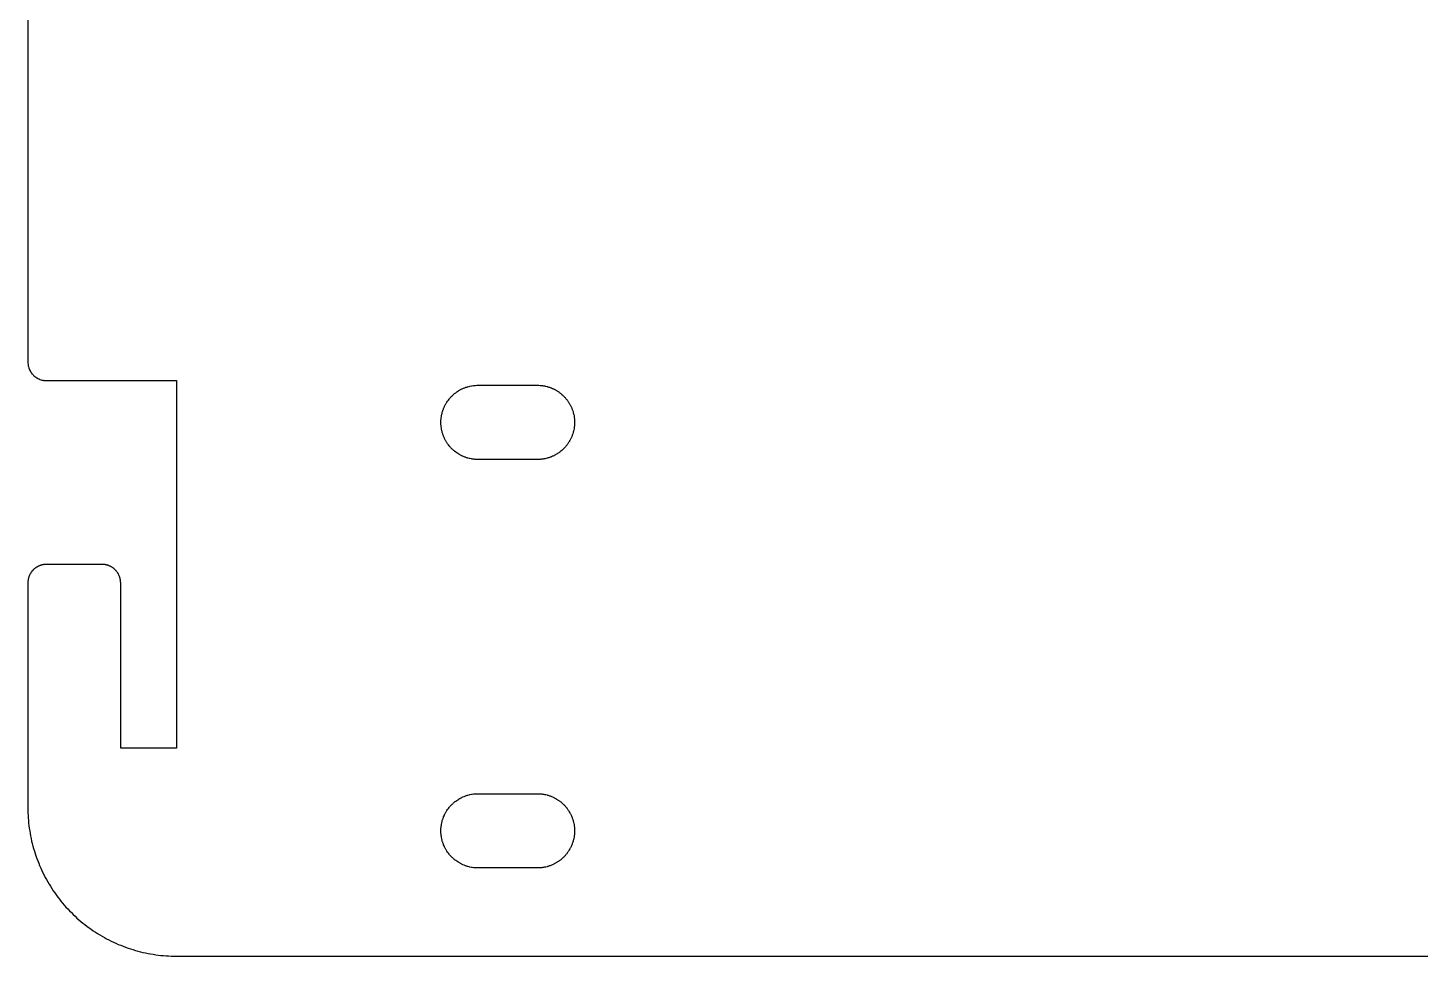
# Model space of a CAD drawing. Header units: metres. Extents: x 0 to 150, y 0 to 100.
# Drawn here: x 0 to 75, y 0 to 50 of the extents above; entities that cross this region are included whole.
import ezdxf

# ---------------------------------------------------------------- set-up
doc = ezdxf.new("R2010")
doc.units = ezdxf.units.M

msp = doc.modelspace()

# ---------------------------------------------------------------- linework, layer by layer
for p, q in [((0, 66.0176), (0, 31.9824)), ((0, 31.9824), (0.000977, 31.9648)), ((0.000977, 31.9648), (0.000977, 31.9473)), ((0.000977, 31.9473), (0.001953, 31.9307)), ((0.001953, 31.9307), (0.009766, 31.8604)), ((0.009766, 31.8604), (0.012695, 31.8438)), ((0.012695, 31.8438), (0.015625, 31.8262)), ((0.015625, 31.8262), (0.018555, 31.8096)), ((0.018555, 31.8096), (0.021484, 31.792)), ((0.021484, 31.792), (0.025391, 31.7754)), ((0.025391, 31.7754), (0.029297, 31.7578)), ((0.029297, 31.7578), (0.048828, 31.6914)), ((0.048828, 31.6914), (0.066406, 31.6416)), ((0.066406, 31.6416), (0.073242, 31.625)), ((0.073242, 31.625), (0.079102, 31.6094)), ((0.079102, 31.6094), (0.086914, 31.5938)), ((0.086914, 31.5938), (0.09375, 31.5771)), ((0.09375, 31.5771), (0.117188, 31.5303)), ((0.117188, 31.5303), (0.125, 31.5156)), ((0.125, 31.5156), (0.133789, 31.5)), ((0.133789, 31.5), (0.142578, 31.4854)), ((0.142578, 31.4854), (0.152344, 31.4697)), ((0.152344, 31.4697), (0.161133, 31.4551)), ((0.161133, 31.4551), (0.170898, 31.4404)), ((0.170898, 31.4404), (0.180664, 31.4268)), ((0.180664, 31.4268), (0.191406, 31.4121)), ((0.191406, 31.4121), (0.201172, 31.3984)), ((0.201172, 31.3984), (0.222656, 31.3711)), ((0.222656, 31.3711), (0.234375, 31.3574)), ((0.234375, 31.3574), (0.245117, 31.3438)), ((0.245117, 31.3438), (0.280273, 31.3057)), ((0.280273, 31.3057), (0.305664, 31.2803)), ((0.305664, 31.2803), (0.34375, 31.2451)), ((0.34375, 31.2451), (0.357422, 31.2344)), ((0.357422, 31.2344), (0.371094, 31.2227)), ((0.371094, 31.2227), (0.398438, 31.2012)), ((0.398438, 31.2012), (0.412109, 31.1914)), ((0.412109, 31.1914), (0.426758, 31.1807)), ((0.426758, 31.1807), (0.44043, 31.1709)), ((0.44043, 31.1709), (0.455078, 31.1611)), ((0.455078, 31.1611), (0.469727, 31.1523)), ((0.469727, 31.1523), (0.485352, 31.1426)), ((0.485352, 31.1426), (0.5, 31.1338)), ((0.5, 31.1338), (0.515625, 31.125)), ((0.515625, 31.125), (0.530273, 31.1172)), ((0.530273, 31.1172), (0.577148, 31.0938)), ((0.577148, 31.0938), (0.59375, 31.0869)), ((0.59375, 31.0869), (0.609375, 31.0791)), ((0.609375, 31.0791), (0.625, 31.0732)), ((0.625, 31.0732), (0.641602, 31.0664)), ((0.641602, 31.0664), (0.691406, 31.0488)), ((0.691406, 31.0488), (0.757812, 31.0293)), ((0.757812, 31.0293), (0.775391, 31.0254)), ((0.775391, 31.0254), (0.791992, 31.0215)), ((0.791992, 31.0215), (0.80957, 31.0186)), ((0.80957, 31.0186), (0.826172, 31.0156)), ((0.826172, 31.0156), (0.84375, 31.0127)), ((0.84375, 31.0127), (0.860352, 31.0098)), ((0.860352, 31.0098), (0.930664, 31.002)), ((0.930664, 31.002), (0.947266, 31.001)), ((0.947266, 31.001), (0.964844, 31.001)), ((0.964844, 31.001), (0.982422, 31)), ((0.982422, 31), (8, 31)), ((8, 31), (8, 11.2002)), ((24.1807, 30.749), (24.2148, 30.75)), ((24.2148, 30.75), (27.4854, 30.75)), ((27.4854, 30.75), (27.5195, 30.749)), ((22.6523, 29.9541), (22.6953, 30.0088)), ((22.6953, 30.0088), (22.7178, 30.0352)), ((22.7178, 30.0352), (22.7402, 30.0625)), ((22.7402, 30.0625), (22.7637, 30.0879)), ((22.7637, 30.0879), (22.7871, 30.1143)), ((22.7871, 30.1143), (22.8115, 30.1396)), ((22.8115, 30.1396), (22.8604, 30.1885)), ((22.8604, 30.1885), (22.8857, 30.2129)), ((22.8857, 30.2129), (22.9121, 30.2363)), ((22.9121, 30.2363), (22.9375, 30.2598)), ((22.9375, 30.2598), (22.9648, 30.2822)), ((22.9648, 30.2822), (22.9912, 30.3047)), ((22.9912, 30.3047), (23.0459, 30.3477)), ((23.0459, 30.3477), (23.1025, 30.3887)), ((23.1025, 30.3887), (23.1611, 30.4277)), ((23.1611, 30.4277), (23.1904, 30.4463)), ((23.1904, 30.4463), (23.2197, 30.4639)), ((23.2197, 30.4639), (23.25, 30.4824)), ((23.25, 30.4824), (23.2803, 30.499)), ((23.2803, 30.499), (23.3115, 30.5156)), ((23.3115, 30.5156), (23.3418, 30.5322)), ((23.3418, 30.5322), (23.373, 30.5479)), ((23.373, 30.5479), (23.4043, 30.5625)), ((23.4043, 30.5625), (23.4365, 30.5771)), ((23.4365, 30.5771), (23.501, 30.6045)), ((23.501, 30.6045), (23.5332, 30.6172)), ((23.5332, 30.6172), (23.5664, 30.6289)), ((23.5664, 30.6289), (23.5986, 30.6406)), ((23.5986, 30.6406), (23.6318, 30.6523)), ((23.6318, 30.6523), (23.665, 30.6631)), ((23.665, 30.6631), (23.6982, 30.6729)), ((23.6982, 30.6729), (23.7666, 30.6904)), ((23.7666, 30.6904), (23.7998, 30.6992)), ((23.7998, 30.6992), (23.9023, 30.7197)), ((23.9023, 30.7197), (23.9375, 30.7256)), ((23.9375, 30.7256), (24.0059, 30.7354)), ((24.0059, 30.7354), (24.041, 30.7393)), ((24.041, 30.7393), (24.0762, 30.7422)), ((24.0762, 30.7422), (24.1104, 30.7451)), ((24.1104, 30.7451), (24.1807, 30.749)), ((27.5195, 30.749), (27.5898, 30.7451)), ((27.5898, 30.7451), (27.624, 30.7422)), ((27.624, 30.7422), (27.6592, 30.7393)), ((27.6592, 30.7393), (27.6934, 30.7354)), ((27.6934, 30.7354), (27.7285, 30.7305)), ((27.7285, 30.7305), (27.7627, 30.7256)), ((27.7627, 30.7256), (27.7969, 30.7197)), ((27.7969, 30.7197), (27.832, 30.7129)), ((27.832, 30.7129), (27.8662, 30.7061)), ((27.8662, 30.7061), (27.8994, 30.6992)), ((27.8994, 30.6992), (27.9678, 30.6816)), ((27.9678, 30.6816), (28.001, 30.6729)), ((28.001, 30.6729), (28.0352, 30.6631)), ((28.0352, 30.6631), (28.0684, 30.6523)), ((28.0684, 30.6523), (28.1016, 30.6406)), ((28.1016, 30.6406), (28.1338, 30.6289)), ((28.1338, 30.6289), (28.167, 30.6172)), ((28.167, 30.6172), (28.1992, 30.6045)), ((28.1992, 30.6045), (28.2637, 30.5771)), ((28.2637, 30.5771), (28.2949, 30.5625)), ((28.2949, 30.5625), (28.3271, 30.5479)), ((28.3271, 30.5479), (28.3584, 30.5322)), ((28.3584, 30.5322), (28.3887, 30.5156)), ((28.3887, 30.5156), (28.4199, 30.499)), ((28.4199, 30.499), (28.4502, 30.4824)), ((28.4502, 30.4824), (28.4805, 30.4639)), ((28.4805, 30.4639), (28.5098, 30.4463)), ((28.5098, 30.4463), (28.5391, 30.4277)), ((28.5391, 30.4277), (28.5684, 30.4082)), ((28.5684, 30.4082), (28.5967, 30.3887)), ((28.5967, 30.3887), (28.626, 30.3682)), ((28.626, 30.3682), (28.6533, 30.3477)), ((28.6533, 30.3477), (28.6816, 30.3262)), ((28.6816, 30.3262), (28.709, 30.3047)), ((28.709, 30.3047), (28.7617, 30.2598)), ((28.7617, 30.2598), (28.8145, 30.2129)), ((28.8145, 30.2129), (28.8389, 30.1885)), ((28.8389, 30.1885), (28.8643, 30.1641)), ((28.8643, 30.1641), (28.8887, 30.1396)), ((28.8887, 30.1396), (28.9131, 30.1143)), ((28.9131, 30.1143), (28.9365, 30.0879)), ((28.9365, 30.0879), (28.959, 30.0625)), ((28.959, 30.0625), (28.9824, 30.0352)), ((28.9824, 30.0352), (29.0039, 30.0088)), ((29.0039, 30.0088), (29.0264, 29.9814)), ((22.3096, 29.2334), (22.3271, 29.3018)), ((22.3271, 29.3018), (22.3369, 29.335)), ((22.3369, 29.335), (22.3477, 29.3682)), ((22.3477, 29.3682), (22.3594, 29.4014)), ((22.3594, 29.4014), (22.3711, 29.4336)), ((22.3711, 29.4336), (22.3828, 29.4668)), ((22.3828, 29.4668), (22.3955, 29.499)), ((22.3955, 29.499), (22.4229, 29.5635)), ((22.4229, 29.5635), (22.4375, 29.5957)), ((22.4375, 29.5957), (22.4521, 29.627)), ((22.4521, 29.627), (22.4678, 29.6582)), ((22.4678, 29.6582), (22.4844, 29.6885)), ((22.4844, 29.6885), (22.501, 29.7197)), ((22.501, 29.7197), (22.5176, 29.75)), ((22.5176, 29.75), (22.5361, 29.7803)), ((22.5361, 29.7803), (22.5537, 29.8096)), ((22.5537, 29.8096), (22.5723, 29.8389)), ((22.5723, 29.8389), (22.6113, 29.8975)), ((22.6113, 29.8975), (22.6523, 29.9541)), ((29.0264, 29.9814), (29.0469, 29.9541)), ((29.0469, 29.9541), (29.0684, 29.9258)), ((29.0684, 29.9258), (29.0879, 29.8975)), ((29.0879, 29.8975), (29.1084, 29.8682)), ((29.1084, 29.8682), (29.127, 29.8389)), ((29.127, 29.8389), (29.1465, 29.8096)), ((29.1465, 29.8096), (29.1641, 29.7803)), ((29.1641, 29.7803), (29.1992, 29.7197)), ((29.1992, 29.7197), (29.2158, 29.6885)), ((29.2158, 29.6885), (29.2324, 29.6582)), ((29.2324, 29.6582), (29.248, 29.627)), ((29.248, 29.627), (29.2627, 29.5957)), ((29.2627, 29.5957), (29.2773, 29.5635)), ((29.2773, 29.5635), (29.3047, 29.499)), ((29.3047, 29.499), (29.3174, 29.4668)), ((29.3174, 29.4668), (29.3291, 29.4336)), ((29.3291, 29.4336), (29.3408, 29.4014)), ((29.3408, 29.4014), (29.3525, 29.3682)), ((29.3525, 29.3682), (29.3721, 29.3018)), ((29.3721, 29.3018), (29.3818, 29.2676)), ((29.3818, 29.2676), (29.3906, 29.2334)), ((22.25, 28.7852), (22.251, 28.8193)), ((22.25, 28.7148), (22.25, 28.7852)), ((22.251, 28.6807), (22.25, 28.7148)), ((22.251, 28.8193), (22.2549, 28.8896)), ((22.2549, 28.6104), (22.251, 28.6807)), ((22.2549, 28.8896), (22.2578, 28.9238)), ((22.2578, 28.5762), (22.2549, 28.6104)), ((22.2578, 28.9238), (22.2607, 28.959)), ((22.2607, 28.541), (22.2578, 28.5762)), ((22.2607, 28.959), (22.2646, 28.9941)), ((22.2646, 28.5059), (22.2607, 28.541)), ((22.2646, 28.9941), (22.2744, 29.0625)), ((22.2744, 28.4375), (22.2646, 28.5059)), ((22.2744, 29.0625), (22.2803, 29.0977)), ((22.2803, 29.0977), (22.3008, 29.2002)), ((22.3008, 29.2002), (22.3096, 29.2334)), ((29.3906, 29.2334), (29.3984, 29.2002)), ((29.3984, 29.2002), (29.4062, 29.166)), ((29.4062, 29.166), (29.4199, 29.0977)), ((29.4199, 29.0977), (29.4258, 29.0625)), ((29.4258, 29.0625), (29.4355, 28.9941)), ((29.4355, 28.5059), (29.4258, 28.4375)), ((29.4355, 28.9941), (29.4395, 28.959)), ((29.4395, 28.541), (29.4355, 28.5059)), ((29.4395, 28.959), (29.4424, 28.9238)), ((29.4424, 28.5762), (29.4395, 28.541)), ((29.4424, 28.9238), (29.4453, 28.8896)), ((29.4453, 28.6104), (29.4424, 28.5762)), ((29.4453, 28.8896), (29.4492, 28.8193)), ((29.4492, 28.6807), (29.4453, 28.6104)), ((29.4492, 28.8193), (29.4492, 28.7852)), ((29.4492, 28.7852), (29.4502, 28.75)), ((29.4502, 28.75), (29.4492, 28.7148)), ((29.4492, 28.7148), (29.4492, 28.6807)), ((22.2803, 28.4023), (22.2744, 28.4375)), ((22.3008, 28.2998), (22.2803, 28.4023)), ((22.3096, 28.2666), (22.3008, 28.2998)), ((22.3271, 28.1982), (22.3096, 28.2666)), ((22.3369, 28.165), (22.3271, 28.1982)), ((22.3477, 28.1318), (22.3369, 28.165)), ((22.3594, 28.0986), (22.3477, 28.1318)), ((22.3711, 28.0664), (22.3594, 28.0986)), ((22.3828, 28.0332), (22.3711, 28.0664)), ((22.3955, 28.001), (22.3828, 28.0332)), ((22.4229, 27.9365), (22.3955, 28.001)), ((22.4375, 27.9043), (22.4229, 27.9365)), ((22.4521, 27.873), (22.4375, 27.9043)), ((22.4678, 27.8418), (22.4521, 27.873)), ((22.4844, 27.8115), (22.4678, 27.8418)), ((22.501, 27.7803), (22.4844, 27.8115)), ((22.5176, 27.75), (22.501, 27.7803)), ((22.5361, 27.7197), (22.5176, 27.75)), ((29.1992, 27.7803), (29.1641, 27.7197)), ((29.2158, 27.8115), (29.1992, 27.7803)), ((29.2324, 27.8418), (29.2158, 27.8115)), ((29.248, 27.873), (29.2324, 27.8418)), ((29.2627, 27.9043), (29.248, 27.873)), ((29.2773, 27.9365), (29.2627, 27.9043)), ((29.3047, 28.001), (29.2773, 27.9365)), ((29.3174, 28.0332), (29.3047, 28.001)), ((29.3291, 28.0664), (29.3174, 28.0332)), ((29.3408, 28.0986), (29.3291, 28.0664)), ((29.3525, 28.1318), (29.3408, 28.0986)), ((29.3721, 28.1982), (29.3525, 28.1318)), ((29.3818, 28.2324), (29.3721, 28.1982)), ((29.3906, 28.2666), (29.3818, 28.2324)), ((29.3984, 28.2998), (29.3906, 28.2666)), ((29.4062, 28.334), (29.3984, 28.2998)), ((29.4199, 28.4023), (29.4062, 28.334)), ((29.4258, 28.4375), (29.4199, 28.4023)), ((22.5537, 27.6904), (22.5361, 27.7197)), ((22.5723, 27.6611), (22.5537, 27.6904)), ((22.6113, 27.6025), (22.5723, 27.6611)), ((22.6523, 27.5459), (22.6113, 27.6025)), ((22.6953, 27.4912), (22.6523, 27.5459)), ((22.7178, 27.4648), (22.6953, 27.4912)), ((22.7402, 27.4375), (22.7178, 27.4648)), ((22.7637, 27.4121), (22.7402, 27.4375)), ((22.7871, 27.3857), (22.7637, 27.4121)), ((22.8115, 27.3604), (22.7871, 27.3857)), ((22.8604, 27.3115), (22.8115, 27.3604)), ((22.8857, 27.2871), (22.8604, 27.3115)), ((22.9121, 27.2637), (22.8857, 27.2871)), ((22.9375, 27.2402), (22.9121, 27.2637)), ((22.9648, 27.2178), (22.9375, 27.2402)), ((22.9912, 27.1953), (22.9648, 27.2178)), ((23.0459, 27.1523), (22.9912, 27.1953)), ((23.1025, 27.1113), (23.0459, 27.1523)), ((23.1611, 27.0723), (23.1025, 27.1113)), ((23.1904, 27.0537), (23.1611, 27.0723)), ((23.2197, 27.0361), (23.1904, 27.0537)), ((23.25, 27.0176), (23.2197, 27.0361)), ((23.2803, 27.001), (23.25, 27.0176)), ((23.3115, 26.9844), (23.2803, 27.001)), ((28.4199, 27.001), (28.3887, 26.9844)), ((28.4502, 27.0176), (28.4199, 27.001)), ((28.4805, 27.0361), (28.4502, 27.0176)), ((28.5098, 27.0537), (28.4805, 27.0361)), ((28.5391, 27.0723), (28.5098, 27.0537)), ((28.5684, 27.0918), (28.5391, 27.0723)), ((28.5967, 27.1113), (28.5684, 27.0918)), ((28.626, 27.1318), (28.5967, 27.1113)), ((28.6533, 27.1523), (28.626, 27.1318)), ((28.6816, 27.1738), (28.6533, 27.1523)), ((28.709, 27.1953), (28.6816, 27.1738)), ((28.7617, 27.2402), (28.709, 27.1953)), ((28.8145, 27.2871), (28.7617, 27.2402)), ((28.8389, 27.3115), (28.8145, 27.2871)), ((28.8643, 27.3359), (28.8389, 27.3115)), ((28.8887, 27.3604), (28.8643, 27.3359)), ((28.9131, 27.3857), (28.8887, 27.3604)), ((28.9365, 27.4121), (28.9131, 27.3857)), ((28.959, 27.4375), (28.9365, 27.4121)), ((28.9824, 27.4648), (28.959, 27.4375)), ((29.0039, 27.4912), (28.9824, 27.4648)), ((29.0264, 27.5186), (29.0039, 27.4912)), ((29.0469, 27.5459), (29.0264, 27.5186)), ((29.0684, 27.5742), (29.0469, 27.5459)), ((29.0879, 27.6025), (29.0684, 27.5742)), ((29.1084, 27.6318), (29.0879, 27.6025)), ((29.127, 27.6611), (29.1084, 27.6318)), ((29.1465, 27.6904), (29.127, 27.6611)), ((29.1641, 27.7197), (29.1465, 27.6904)), ((23.3418, 26.9678), (23.3115, 26.9844)), ((23.373, 26.9521), (23.3418, 26.9678)), ((23.4043, 26.9375), (23.373, 26.9521)), ((23.4365, 26.9229), (23.4043, 26.9375)), ((23.501, 26.8955), (23.4365, 26.9229)), ((23.5332, 26.8828), (23.501, 26.8955)), ((23.5664, 26.8711), (23.5332, 26.8828)), ((23.5986, 26.8594), (23.5664, 26.8711)), ((23.6318, 26.8477), (23.5986, 26.8594)), ((23.665, 26.8369), (23.6318, 26.8477)), ((23.6982, 26.8271), (23.665, 26.8369)), ((23.7666, 26.8096), (23.6982, 26.8271)), ((23.7998, 26.8008), (23.7666, 26.8096)), ((23.9023, 26.7803), (23.7998, 26.8008)), ((23.9375, 26.7744), (23.9023, 26.7803)), ((24.0059, 26.7646), (23.9375, 26.7744)), ((24.041, 26.7607), (24.0059, 26.7646)), ((24.0762, 26.7578), (24.041, 26.7607)), ((24.1104, 26.7549), (24.0762, 26.7578)), ((24.1807, 26.751), (24.1104, 26.7549)), ((24.2148, 26.75), (24.1807, 26.751)), ((27.4854, 26.75), (24.2148, 26.75)), ((27.5195, 26.751), (27.4854, 26.75)), ((27.5898, 26.7549), (27.5195, 26.751)), ((27.624, 26.7578), (27.5898, 26.7549)), ((27.6592, 26.7607), (27.624, 26.7578)), ((27.6934, 26.7646), (27.6592, 26.7607)), ((27.7285, 26.7695), (27.6934, 26.7646)), ((27.7627, 26.7744), (27.7285, 26.7695)), ((27.7969, 26.7803), (27.7627, 26.7744)), ((27.832, 26.7871), (27.7969, 26.7803)), ((27.8662, 26.7939), (27.832, 26.7871)), ((27.8994, 26.8008), (27.8662, 26.7939)), ((27.9678, 26.8184), (27.8994, 26.8008)), ((28.001, 26.8271), (27.9678, 26.8184)), ((28.0352, 26.8369), (28.001, 26.8271)), ((28.0684, 26.8477), (28.0352, 26.8369)), ((28.1016, 26.8594), (28.0684, 26.8477)), ((28.1338, 26.8711), (28.1016, 26.8594)), ((28.167, 26.8828), (28.1338, 26.8711)), ((28.1992, 26.8955), (28.167, 26.8828)), ((28.2637, 26.9229), (28.1992, 26.8955)), ((28.2949, 26.9375), (28.2637, 26.9229)), ((28.3271, 26.9521), (28.2949, 26.9375)), ((28.3584, 26.9678), (28.3271, 26.9521)), ((28.3887, 26.9844), (28.3584, 26.9678)), ((0.577148, 21.0059), (0.561523, 20.999)), ((0.59375, 21.0137), (0.577148, 21.0059)), ((0.625, 21.0273), (0.59375, 21.0137)), ((0.641602, 21.0332), (0.625, 21.0273)), ((0.658203, 21.04), (0.641602, 21.0332)), ((0.674805, 21.0459), (0.658203, 21.04)), ((0.691406, 21.0508), (0.674805, 21.0459)), ((0.708008, 21.0566), (0.691406, 21.0508)), ((0.741211, 21.0664), (0.708008, 21.0566)), ((0.757812, 21.0703), (0.741211, 21.0664)), ((0.775391, 21.0742), (0.757812, 21.0703)), ((0.791992, 21.0781), (0.775391, 21.0742)), ((0.80957, 21.082), (0.791992, 21.0781)), ((0.826172, 21.085), (0.80957, 21.082)), ((0.84375, 21.0879), (0.826172, 21.085)), ((0.860352, 21.0898), (0.84375, 21.0879)), ((0.87793, 21.0928), (0.860352, 21.0898)), ((0.913086, 21.0967), (0.87793, 21.0928)), ((0.930664, 21.0977), (0.913086, 21.0967)), ((0.947266, 21.0986), (0.930664, 21.0977)), ((0.964844, 21.0996), (0.947266, 21.0986)), ((4.03516, 21.0996), (0.964844, 21.0996)), ((4.05273, 21.0986), (4.03516, 21.0996)), ((4.06934, 21.0977), (4.05273, 21.0986)), ((4.08691, 21.0967), (4.06934, 21.0977)), ((4.12207, 21.0928), (4.08691, 21.0967)), ((4.13965, 21.0898), (4.12207, 21.0928)), ((4.15625, 21.0879), (4.13965, 21.0898)), ((4.17383, 21.085), (4.15625, 21.0879)), ((4.19043, 21.082), (4.17383, 21.085)), ((4.20801, 21.0781), (4.19043, 21.082)), ((4.22461, 21.0742), (4.20801, 21.0781)), ((4.24219, 21.0703), (4.22461, 21.0742)), ((4.25879, 21.0664), (4.24219, 21.0703)), ((4.29199, 21.0566), (4.25879, 21.0664)), ((4.30859, 21.0508), (4.29199, 21.0566)), ((4.3252, 21.0459), (4.30859, 21.0508)), ((4.3418, 21.04), (4.3252, 21.0459)), ((4.3584, 21.0332), (4.3418, 21.04)), ((4.375, 21.0273), (4.3584, 21.0332)), ((4.40625, 21.0137), (4.375, 21.0273)), ((4.42285, 21.0059), (4.40625, 21.0137)), ((4.43848, 20.999), (4.42285, 21.0059)), ((0.012695, 20.2568), (0.009766, 20.2393)), ((0.015625, 20.2734), (0.012695, 20.2568)), ((0.018555, 20.291), (0.015625, 20.2734)), ((0.021484, 20.3076), (0.018555, 20.291)), ((0.025391, 20.3252), (0.021484, 20.3076)), ((0.029297, 20.3418), (0.025391, 20.3252)), ((0.03418, 20.3584), (0.029297, 20.3418)), ((0.039062, 20.376), (0.03418, 20.3584)), ((0.048828, 20.4092), (0.039062, 20.376)), ((0.060547, 20.4424), (0.048828, 20.4092)), ((0.066406, 20.458), (0.060547, 20.4424)), ((0.073242, 20.4746), (0.066406, 20.458)), ((0.079102, 20.4912), (0.073242, 20.4746)), ((0.086914, 20.5068), (0.079102, 20.4912)), ((0.09375, 20.5225), (0.086914, 20.5068)), ((0.125, 20.585), (0.09375, 20.5225)), ((0.133789, 20.5996), (0.125, 20.585)), ((0.142578, 20.6152), (0.133789, 20.5996)), ((0.152344, 20.6299), (0.142578, 20.6152)), ((0.161133, 20.6445), (0.152344, 20.6299)), ((0.180664, 20.6738), (0.161133, 20.6445)), ((0.191406, 20.6875), (0.180664, 20.6738)), ((0.201172, 20.7021), (0.191406, 20.6875)), ((0.222656, 20.7295), (0.201172, 20.7021)), ((0.234375, 20.7432), (0.222656, 20.7295)), ((0.245117, 20.7559), (0.234375, 20.7432)), ((0.256836, 20.7695), (0.245117, 20.7559)), ((0.280273, 20.7949), (0.256836, 20.7695)), ((0.292969, 20.8066), (0.280273, 20.7949)), ((0.305664, 20.8193), (0.292969, 20.8066)), ((0.34375, 20.8545), (0.305664, 20.8193)), ((0.357422, 20.8662), (0.34375, 20.8545)), ((0.412109, 20.9092), (0.357422, 20.8662)), ((0.426758, 20.9189), (0.412109, 20.9092)), ((0.44043, 20.9287), (0.426758, 20.9189)), ((0.469727, 20.9482), (0.44043, 20.9287)), ((0.485352, 20.957), (0.469727, 20.9482)), ((0.5, 20.9658), (0.485352, 20.957)), ((0.515625, 20.9746), (0.5, 20.9658)), ((0.530273, 20.9834), (0.515625, 20.9746)), ((0.561523, 20.999), (0.530273, 20.9834)), ((4.46973, 20.9834), (4.43848, 20.999)), ((4.48438, 20.9746), (4.46973, 20.9834)), ((4.5, 20.9658), (4.48438, 20.9746)), ((4.51465, 20.957), (4.5, 20.9658)), ((4.53027, 20.9482), (4.51465, 20.957)), ((4.55957, 20.9287), (4.53027, 20.9482)), ((4.57324, 20.9189), (4.55957, 20.9287)), ((4.58789, 20.9092), (4.57324, 20.9189)), ((4.64258, 20.8662), (4.58789, 20.9092)), ((4.65625, 20.8545), (4.64258, 20.8662)), ((4.69434, 20.8193), (4.65625, 20.8545)), ((4.70703, 20.8066), (4.69434, 20.8193)), ((4.71973, 20.7949), (4.70703, 20.8066)), ((4.74316, 20.7695), (4.71973, 20.7949)), ((4.75488, 20.7559), (4.74316, 20.7695)), ((4.76562, 20.7432), (4.75488, 20.7559)), ((4.77734, 20.7295), (4.76562, 20.7432)), ((4.79883, 20.7021), (4.77734, 20.7295)), ((4.80859, 20.6875), (4.79883, 20.7021)), ((4.81934, 20.6738), (4.80859, 20.6875)), ((4.83887, 20.6445), (4.81934, 20.6738)), ((4.84766, 20.6299), (4.83887, 20.6445)), ((4.85742, 20.6152), (4.84766, 20.6299)), ((4.86621, 20.5996), (4.85742, 20.6152)), ((4.875, 20.585), (4.86621, 20.5996)), ((4.90625, 20.5225), (4.875, 20.585)), ((4.91309, 20.5068), (4.90625, 20.5225)), ((4.9209, 20.4912), (4.91309, 20.5068)), ((4.92676, 20.4746), (4.9209, 20.4912)), ((4.93359, 20.458), (4.92676, 20.4746)), ((4.93945, 20.4424), (4.93359, 20.458)), ((4.95117, 20.4092), (4.93945, 20.4424)), ((4.96094, 20.376), (4.95117, 20.4092)), ((4.96582, 20.3584), (4.96094, 20.376)), ((4.9707, 20.3418), (4.96582, 20.3584)), ((4.97461, 20.3252), (4.9707, 20.3418)), ((4.97852, 20.3076), (4.97461, 20.3252)), ((4.98145, 20.291), (4.97852, 20.3076)), ((4.98438, 20.2734), (4.98145, 20.291)), ((4.9873, 20.2568), (4.98438, 20.2734)), ((4.99023, 20.2393), (4.9873, 20.2568)), ((0.000977, 20.1348), (0, 20.1172)), ((0, 20.1172), (0, 8)), ((0.001953, 20.1699), (0.000977, 20.1523)), ((0.000977, 20.1523), (0.000977, 20.1348)), ((0.003906, 20.1875), (0.001953, 20.1699)), ((0.005859, 20.2041), (0.003906, 20.1875)), ((0.009766, 20.2393), (0.005859, 20.2041)), ((4.99414, 20.2041), (4.99023, 20.2393)), ((4.99609, 20.1875), (4.99414, 20.2041)), ((4.99805, 20.1699), (4.99609, 20.1875)), ((4.99902, 20.1523), (4.99805, 20.1699)), ((4.99902, 20.1348), (4.99902, 20.1523)), ((5, 20.1172), (4.99902, 20.1348)), ((5, 11.2002), (5, 20.1172)), ((8, 11.2002), (5, 11.2002)), ((22.9121, 8.23633), (22.9375, 8.25977)), ((22.9375, 8.25977), (22.9648, 8.28223)), ((22.9648, 8.28223), (22.9912, 8.30469)), ((22.9912, 8.30469), (23.0459, 8.34766)), ((23.0459, 8.34766), (23.1025, 8.38867)), ((23.1025, 8.38867), (23.1611, 8.42773)), ((23.1611, 8.42773), (23.1904, 8.44629)), ((23.1904, 8.44629), (23.2197, 8.46387)), ((23.2197, 8.46387), (23.25, 8.48242)), ((23.25, 8.48242), (23.2803, 8.49902)), ((23.2803, 8.49902), (23.3115, 8.51562)), ((23.3115, 8.51562), (23.3418, 8.53223)), ((23.3418, 8.53223), (23.373, 8.54785)), ((23.373, 8.54785), (23.4043, 8.5625)), ((23.4043, 8.5625), (23.4365, 8.57715)), ((23.4365, 8.57715), (23.501, 8.60449)), ((23.501, 8.60449), (23.5332, 8.61719)), ((23.5332, 8.61719), (23.5664, 8.62891)), ((23.5664, 8.62891), (23.5986, 8.64062)), ((23.5986, 8.64062), (23.6318, 8.65234)), ((23.6318, 8.65234), (23.665, 8.66309)), ((23.665, 8.66309), (23.6982, 8.67285)), ((23.6982, 8.67285), (23.7666, 8.69043)), ((23.7666, 8.69043), (23.7998, 8.69922)), ((23.7998, 8.69922), (23.9023, 8.71973)), ((23.9023, 8.71973), (23.9375, 8.72559)), ((23.9375, 8.72559), (24.0059, 8.73535)), ((24.0059, 8.73535), (24.041, 8.73926)), ((24.041, 8.73926), (24.0762, 8.74219)), ((24.0762, 8.74219), (24.1104, 8.74512)), ((24.1104, 8.74512), (24.1807, 8.74902)), ((24.1807, 8.74902), (24.2148, 8.75)), ((24.2148, 8.75), (27.4854, 8.75)), ((27.4854, 8.75), (27.5195, 8.74902)), ((27.5195, 8.74902), (27.5898, 8.74512)), ((27.5898, 8.74512), (27.624, 8.74219)), ((27.624, 8.74219), (27.6592, 8.73926)), ((27.6592, 8.73926), (27.6934, 8.73535)), ((27.6934, 8.73535), (27.7285, 8.73047)), ((27.7285, 8.73047), (27.7627, 8.72559)), ((27.7627, 8.72559), (27.7969, 8.71973)), ((27.7969, 8.71973), (27.832, 8.71289)), ((27.832, 8.71289), (27.8662, 8.70605)), ((27.8662, 8.70605), (27.8994, 8.69922)), ((27.8994, 8.69922), (27.9678, 8.68164)), ((27.9678, 8.68164), (28.001, 8.67285)), ((28.001, 8.67285), (28.0352, 8.66309)), ((28.0352, 8.66309), (28.0684, 8.65234)), ((28.0684, 8.65234), (28.1016, 8.64062)), ((28.1016, 8.64062), (28.1338, 8.62891)), ((28.1338, 8.62891), (28.167, 8.61719)), ((28.167, 8.61719), (28.1992, 8.60449)), ((28.1992, 8.60449), (28.2637, 8.57715)), ((28.2637, 8.57715), (28.2949, 8.5625)), ((28.2949, 8.5625), (28.3271, 8.54785)), ((28.3271, 8.54785), (28.3584, 8.53223)), ((28.3584, 8.53223), (28.3887, 8.51562)), ((28.3887, 8.51562), (28.4199, 8.49902)), ((28.4199, 8.49902), (28.4502, 8.48242)), ((28.4502, 8.48242), (28.4805, 8.46387)), ((28.4805, 8.46387), (28.5098, 8.44629)), ((28.5098, 8.44629), (28.5391, 8.42773)), ((28.5391, 8.42773), (28.5684, 8.4082)), ((28.5684, 8.4082), (28.5967, 8.38867)), ((28.5967, 8.38867), (28.626, 8.36816)), ((28.626, 8.36816), (28.6533, 8.34766)), ((28.6533, 8.34766), (28.6816, 8.32617)), ((28.6816, 8.32617), (28.709, 8.30469)), ((28.709, 8.30469), (28.7617, 8.25977)), ((28.7617, 8.25977), (28.8145, 8.21289)), ((0, 8), (0.000977, 7.86035)), ((0.000977, 7.86035), (0.004883, 7.7207)), ((0.004883, 7.7207), (0.010742, 7.58105)), ((0.010742, 7.58105), (0.019531, 7.44238)), ((22.3955, 7.49902), (22.4229, 7.56348)), ((22.4229, 7.56348), (22.4375, 7.5957)), ((22.4375, 7.5957), (22.4521, 7.62695)), ((22.4521, 7.62695), (22.4678, 7.6582)), ((22.4678, 7.6582), (22.4844, 7.68848)), ((22.4844, 7.68848), (22.501, 7.71973)), ((22.501, 7.71973), (22.5176, 7.75)), ((22.5176, 7.75), (22.5361, 7.78027)), ((22.5361, 7.78027), (22.5537, 7.80957)), ((22.5537, 7.80957), (22.5723, 7.83887)), ((22.5723, 7.83887), (22.6113, 7.89746)), ((22.6113, 7.89746), (22.6523, 7.9541)), ((22.6523, 7.9541), (22.6953, 8.00879)), ((22.6953, 8.00879), (22.7178, 8.03516)), ((22.7178, 8.03516), (22.7402, 8.0625)), ((22.7402, 8.0625), (22.7637, 8.08789)), ((22.7637, 8.08789), (22.7871, 8.11426)), ((22.7871, 8.11426), (22.8115, 8.13965)), ((22.8115, 8.13965), (22.8604, 8.18848)), ((22.8604, 8.18848), (22.8857, 8.21289)), ((22.8857, 8.21289), (22.9121, 8.23633)), ((28.8145, 8.21289), (28.8389, 8.18848)), ((28.8389, 8.18848), (28.8643, 8.16406)), ((28.8643, 8.16406), (28.8887, 8.13965)), ((28.8887, 8.13965), (28.9131, 8.11426)), ((28.9131, 8.11426), (28.9365, 8.08789)), ((28.9365, 8.08789), (28.959, 8.0625)), ((28.959, 8.0625), (28.9824, 8.03516)), ((28.9824, 8.03516), (29.0039, 8.00879)), ((29.0039, 8.00879), (29.0264, 7.98145)), ((29.0264, 7.98145), (29.0469, 7.9541)), ((29.0469, 7.9541), (29.0684, 7.92578)), ((29.0684, 7.92578), (29.0879, 7.89746)), ((29.0879, 7.89746), (29.1084, 7.86816)), ((29.1084, 7.86816), (29.127, 7.83887)), ((29.127, 7.83887), (29.1465, 7.80957)), ((29.1465, 7.80957), (29.1641, 7.78027)), ((29.1641, 7.78027), (29.1992, 7.71973)), ((29.1992, 7.71973), (29.2158, 7.68848)), ((29.2158, 7.68848), (29.2324, 7.6582)), ((29.2324, 7.6582), (29.248, 7.62695)), ((29.248, 7.62695), (29.2627, 7.5957)), ((29.2627, 7.5957), (29.2773, 7.56348)), ((29.2773, 7.56348), (29.3047, 7.49902)), ((0.019531, 7.44238), (0.030273, 7.30273)), ((0.030273, 7.30273), (0.043945, 7.16406)), ((0.043945, 7.16406), (0.05957, 7.02539)), ((0.05957, 7.02539), (0.078125, 6.88672)), ((0.078125, 6.88672), (0.098633, 6.74805)), ((22.25, 6.78516), (22.251, 6.81934)), ((22.25, 6.71484), (22.25, 6.78516)), ((22.251, 6.81934), (22.2549, 6.88965)), ((22.2549, 6.88965), (22.2578, 6.92383)), ((22.2578, 6.92383), (22.2607, 6.95898)), ((22.2607, 6.95898), (22.2646, 6.99414)), ((22.2646, 6.99414), (22.2744, 7.0625)), ((22.2744, 7.0625), (22.2803, 7.09766)), ((22.2803, 7.09766), (22.3008, 7.2002)), ((22.3008, 7.2002), (22.3096, 7.2334)), ((22.3096, 7.2334), (22.3271, 7.30176)), ((22.3271, 7.30176), (22.3369, 7.33496)), ((22.3369, 7.33496), (22.3477, 7.36816)), ((22.3477, 7.36816), (22.3594, 7.40137)), ((22.3594, 7.40137), (22.3711, 7.43359)), ((22.3711, 7.43359), (22.3828, 7.4668)), ((22.3828, 7.4668), (22.3955, 7.49902)), ((29.3047, 7.49902), (29.3174, 7.4668)), ((29.3174, 7.4668), (29.3291, 7.43359)), ((29.3291, 7.43359), (29.3408, 7.40137)), ((29.3408, 7.40137), (29.3525, 7.36816)), ((29.3525, 7.36816), (29.3721, 7.30176)), ((29.3721, 7.30176), (29.3818, 7.26758)), ((29.3818, 7.26758), (29.3906, 7.2334)), ((29.3906, 7.2334), (29.3984, 7.2002)), ((29.3984, 7.2002), (29.4062, 7.16602)), ((29.4062, 7.16602), (29.4199, 7.09766)), ((29.4199, 7.09766), (29.4258, 7.0625)), ((29.4258, 7.0625), (29.4355, 6.99414)), ((29.4355, 6.99414), (29.4395, 6.95898)), ((29.4395, 6.95898), (29.4424, 6.92383)), ((29.4424, 6.92383), (29.4453, 6.88965)), ((29.4453, 6.88965), (29.4492, 6.81934)), ((29.4492, 6.81934), (29.4492, 6.78516)), ((29.4492, 6.78516), (29.4502, 6.75)), ((29.4502, 6.75), (29.4492, 6.71484)), ((0.098633, 6.74805), (0.121094, 6.61035)), ((0.121094, 6.61035), (0.147461, 6.47363)), ((0.147461, 6.47363), (0.174805, 6.33691)), ((0.174805, 6.33691), (0.205078, 6.2002)), ((0.205078, 6.2002), (0.237305, 6.06445)), ((0.237305, 6.06445), (0.272461, 5.92969)), ((22.251, 6.68066), (22.25, 6.71484)), ((22.2549, 6.61035), (22.251, 6.68066)), ((22.2578, 6.57617), (22.2549, 6.61035)), ((22.2607, 6.54102), (22.2578, 6.57617)), ((22.2646, 6.50586), (22.2607, 6.54102)), ((22.2744, 6.4375), (22.2646, 6.50586)), ((22.2803, 6.40234), (22.2744, 6.4375)), ((22.3008, 6.2998), (22.2803, 6.40234)), ((22.3096, 6.2666), (22.3008, 6.2998)), ((22.3271, 6.19824), (22.3096, 6.2666)), ((22.3369, 6.16504), (22.3271, 6.19824)), ((22.3477, 6.13184), (22.3369, 6.16504)), ((22.3594, 6.09863), (22.3477, 6.13184)), ((22.3711, 6.06641), (22.3594, 6.09863)), ((22.3828, 6.0332), (22.3711, 6.06641)), ((22.3955, 6.00098), (22.3828, 6.0332)), ((22.4229, 5.93652), (22.3955, 6.00098)), ((29.3047, 6.00098), (29.2773, 5.93652)), ((29.3174, 6.0332), (29.3047, 6.00098)), ((29.3291, 6.06641), (29.3174, 6.0332)), ((29.3408, 6.09863), (29.3291, 6.06641)), ((29.3525, 6.13184), (29.3408, 6.09863)), ((29.3721, 6.19824), (29.3525, 6.13184)), ((29.3818, 6.23242), (29.3721, 6.19824)), ((29.3906, 6.2666), (29.3818, 6.23242)), ((29.3984, 6.2998), (29.3906, 6.2666)), ((29.4062, 6.33398), (29.3984, 6.2998)), ((29.4199, 6.40234), (29.4062, 6.33398)), ((29.4258, 6.4375), (29.4199, 6.40234)), ((29.4355, 6.50586), (29.4258, 6.4375)), ((29.4395, 6.54102), (29.4355, 6.50586)), ((29.4424, 6.57617), (29.4395, 6.54102)), ((29.4453, 6.61035), (29.4424, 6.57617)), ((29.4492, 6.68066), (29.4453, 6.61035)), ((29.4492, 6.71484), (29.4492, 6.68066)), ((0.272461, 5.92969), (0.30957, 5.79492)), ((0.30957, 5.79492), (0.349609, 5.66113)), ((0.349609, 5.66113), (0.391602, 5.52832)), ((0.391602, 5.52832), (0.435547, 5.39551)), ((0.435547, 5.39551), (0.482422, 5.26367)), ((0.482422, 5.26367), (0.53125, 5.13281)), ((22.4375, 5.9043), (22.4229, 5.93652)), ((22.4521, 5.87305), (22.4375, 5.9043)), ((22.4678, 5.8418), (22.4521, 5.87305)), ((22.4844, 5.81152), (22.4678, 5.8418)), ((22.501, 5.78027), (22.4844, 5.81152)), ((22.5176, 5.75), (22.501, 5.78027)), ((22.5361, 5.71973), (22.5176, 5.75)), ((22.5537, 5.69043), (22.5361, 5.71973)), ((22.5723, 5.66113), (22.5537, 5.69043)), ((22.6113, 5.60254), (22.5723, 5.66113)), ((22.6523, 5.5459), (22.6113, 5.60254)), ((22.6953, 5.49121), (22.6523, 5.5459)), ((22.7178, 5.46484), (22.6953, 5.49121)), ((22.7402, 5.4375), (22.7178, 5.46484)), ((22.7637, 5.41211), (22.7402, 5.4375)), ((22.7871, 5.38574), (22.7637, 5.41211)), ((22.8115, 5.36035), (22.7871, 5.38574)), ((22.8604, 5.31152), (22.8115, 5.36035)), ((22.8857, 5.28711), (22.8604, 5.31152)), ((22.9121, 5.26367), (22.8857, 5.28711)), ((22.9375, 5.24023), (22.9121, 5.26367)), ((28.8145, 5.28711), (28.7617, 5.24023)), ((28.8389, 5.31152), (28.8145, 5.28711)), ((28.8643, 5.33594), (28.8389, 5.31152)), ((28.8887, 5.36035), (28.8643, 5.33594)), ((28.9131, 5.38574), (28.8887, 5.36035)), ((28.9365, 5.41211), (28.9131, 5.38574)), ((28.959, 5.4375), (28.9365, 5.41211)), ((28.9824, 5.46484), (28.959, 5.4375)), ((29.0039, 5.49121), (28.9824, 5.46484)), ((29.0264, 5.51855), (29.0039, 5.49121)), ((29.0469, 5.5459), (29.0264, 5.51855)), ((29.0684, 5.57422), (29.0469, 5.5459)), ((29.0879, 5.60254), (29.0684, 5.57422)), ((29.1084, 5.63184), (29.0879, 5.60254)), ((29.127, 5.66113), (29.1084, 5.63184)), ((29.1465, 5.69043), (29.127, 5.66113)), ((29.1641, 5.71973), (29.1465, 5.69043)), ((29.1992, 5.78027), (29.1641, 5.71973)), ((29.2158, 5.81152), (29.1992, 5.78027)), ((29.2324, 5.8418), (29.2158, 5.81152)), ((29.248, 5.87305), (29.2324, 5.8418)), ((29.2627, 5.9043), (29.248, 5.87305)), ((29.2773, 5.93652), (29.2627, 5.9043)), ((0.53125, 5.13281), (0.583008, 5.00293)), ((0.583008, 5.00293), (0.635742, 4.87402)), ((0.635742, 4.87402), (0.691406, 4.74609)), ((0.691406, 4.74609), (0.75, 4.61914)), ((0.75, 4.61914), (0.80957, 4.49316)), ((22.9648, 5.21777), (22.9375, 5.24023)), ((22.9912, 5.19531), (22.9648, 5.21777)), ((23.0459, 5.15234), (22.9912, 5.19531)), ((23.1025, 5.11133), (23.0459, 5.15234)), ((23.1611, 5.07227), (23.1025, 5.11133)), ((23.1904, 5.05371), (23.1611, 5.07227)), ((23.2197, 5.03613), (23.1904, 5.05371)), ((23.25, 5.01758), (23.2197, 5.03613)), ((23.2803, 5.00098), (23.25, 5.01758)), ((23.3115, 4.98438), (23.2803, 5.00098)), ((23.3418, 4.96777), (23.3115, 4.98438)), ((23.373, 4.95215), (23.3418, 4.96777)), ((23.4043, 4.9375), (23.373, 4.95215)), ((23.4365, 4.92285), (23.4043, 4.9375)), ((23.501, 4.89551), (23.4365, 4.92285)), ((23.5332, 4.88281), (23.501, 4.89551)), ((23.5664, 4.87109), (23.5332, 4.88281)), ((23.5986, 4.85938), (23.5664, 4.87109)), ((23.6318, 4.84766), (23.5986, 4.85938)), ((23.665, 4.83691), (23.6318, 4.84766)), ((23.6982, 4.82715), (23.665, 4.83691)), ((23.7666, 4.80957), (23.6982, 4.82715)), ((23.7998, 4.80078), (23.7666, 4.80957)), ((23.9023, 4.78027), (23.7998, 4.80078)), ((23.9375, 4.77441), (23.9023, 4.78027)), ((24.0059, 4.76465), (23.9375, 4.77441)), ((24.041, 4.76074), (24.0059, 4.76465)), ((24.0762, 4.75781), (24.041, 4.76074)), ((24.1104, 4.75488), (24.0762, 4.75781)), ((24.1807, 4.75098), (24.1104, 4.75488)), ((24.2148, 4.75), (24.1807, 4.75098)), ((27.4854, 4.75), (24.2148, 4.75)), ((27.5195, 4.75098), (27.4854, 4.75)), ((27.5898, 4.75488), (27.5195, 4.75098)), ((27.624, 4.75781), (27.5898, 4.75488)), ((27.6592, 4.76074), (27.624, 4.75781)), ((27.6934, 4.76465), (27.6592, 4.76074)), ((27.7285, 4.76953), (27.6934, 4.76465)), ((27.7627, 4.77441), (27.7285, 4.76953)), ((27.7969, 4.78027), (27.7627, 4.77441)), ((27.832, 4.78711), (27.7969, 4.78027)), ((27.8662, 4.79395), (27.832, 4.78711)), ((27.8994, 4.80078), (27.8662, 4.79395)), ((27.9678, 4.81836), (27.8994, 4.80078)), ((28.001, 4.82715), (27.9678, 4.81836)), ((28.0352, 4.83691), (28.001, 4.82715)), ((28.0684, 4.84766), (28.0352, 4.83691)), ((28.1016, 4.85938), (28.0684, 4.84766)), ((28.1338, 4.87109), (28.1016, 4.85938)), ((28.167, 4.88281), (28.1338, 4.87109)), ((28.1992, 4.89551), (28.167, 4.88281)), ((28.2637, 4.92285), (28.1992, 4.89551)), ((28.2949, 4.9375), (28.2637, 4.92285)), ((28.3271, 4.95215), (28.2949, 4.9375)), ((28.3584, 4.96777), (28.3271, 4.95215)), ((28.3887, 4.98438), (28.3584, 4.96777)), ((28.4199, 5.00098), (28.3887, 4.98438)), ((28.4502, 5.01758), (28.4199, 5.00098)), ((28.4805, 5.03613), (28.4502, 5.01758)), ((28.5098, 5.05371), (28.4805, 5.03613)), ((28.5391, 5.07227), (28.5098, 5.05371)), ((28.5684, 5.0918), (28.5391, 5.07227)), ((28.5967, 5.11133), (28.5684, 5.0918)), ((28.626, 5.13184), (28.5967, 5.11133)), ((28.6533, 5.15234), (28.626, 5.13184)), ((28.6816, 5.17383), (28.6533, 5.15234)), ((28.709, 5.19531), (28.6816, 5.17383)), ((28.7617, 5.24023), (28.709, 5.19531)), ((0.80957, 4.49316), (0.87207, 4.36816)), ((0.87207, 4.36816), (0.936523, 4.24414)), ((0.936523, 4.24414), (1.00293, 4.12109)), ((1.00293, 4.12109), (1.07227, 4)), ((1.07227, 4), (1.14258, 3.87988)), ((1.14258, 3.87988), (1.21582, 3.76074)), ((1.21582, 3.76074), (1.29102, 3.64258)), ((1.29102, 3.64258), (1.36816, 3.52637)), ((1.36816, 3.52637), (1.44727, 3.41113)), ((1.44727, 3.41113), (1.52832, 3.29785)), ((1.52832, 3.29785), (1.61133, 3.18555)), ((1.61133, 3.18555), (1.69629, 3.0752)), ((1.69629, 3.0752), (1.7832, 2.96582)), ((1.7832, 2.96582), (1.87207, 2.85742)), ((1.87207, 2.85742), (1.96191, 2.75195)), ((1.96191, 2.75195), (2.05469, 2.64648)), ((2.05469, 2.64648), (2.14941, 2.54395)), ((2.14941, 2.54395), (2.24512, 2.44238)), ((2.24512, 2.44238), (2.34277, 2.34277)), ((2.34277, 2.34277), (2.44238, 2.24512)), ((2.44238, 2.24512), (2.54395, 2.14941)), ((2.54395, 2.14941), (2.64648, 2.05469)), ((2.64648, 2.05469), (2.75195, 1.96191)), ((2.75195, 1.96191), (2.85742, 1.87207)), ((2.85742, 1.87207), (2.96582, 1.7832)), ((2.96582, 1.7832), (3.0752, 1.69629)), ((3.0752, 1.69629), (3.18555, 1.61133)), ((3.18555, 1.61133), (3.29785, 1.52832)), ((3.29785, 1.52832), (3.41113, 1.44727)), ((3.41113, 1.44727), (3.52637, 1.36816)), ((3.52637, 1.36816), (3.64258, 1.29102)), ((3.64258, 1.29102), (3.76074, 1.21582)), ((3.76074, 1.21582), (3.87988, 1.14258)), ((3.87988, 1.14258), (4, 1.07227)), ((4, 1.07227), (4.12109, 1.00293)), ((4.12109, 1.00293), (4.24414, 0.936523)), ((4.24414, 0.936523), (4.36816, 0.87207)), ((4.36816, 0.87207), (4.49316, 0.80957)), ((4.49316, 0.80957), (4.61914, 0.75)), ((4.61914, 0.75), (4.74609, 0.691406)), ((4.74609, 0.691406), (4.87402, 0.635742)), ((4.87402, 0.635742), (5.00293, 0.583008)), ((5.00293, 0.583008), (5.13281, 0.53125)), ((5.13281, 0.53125), (5.26367, 0.482422)), ((5.26367, 0.482422), (5.39551, 0.435547)), ((5.39551, 0.435547), (5.52832, 0.391602)), ((5.52832, 0.391602), (5.66113, 0.349609)), ((5.66113, 0.349609), (5.79492, 0.30957)), ((5.79492, 0.30957), (5.92969, 0.272461)), ((5.92969, 0.272461), (6.06445, 0.237305)), ((6.06445, 0.237305), (6.2002, 0.205078)), ((6.2002, 0.205078), (6.33691, 0.174805)), ((6.33691, 0.174805), (6.47363, 0.147461)), ((6.47363, 0.147461), (6.61035, 0.121094)), ((6.61035, 0.121094), (6.74805, 0.098633)), ((6.74805, 0.098633), (6.88672, 0.078125)), ((6.88672, 0.078125), (7.02539, 0.05957)), ((7.02539, 0.05957), (7.16406, 0.043945)), ((7.16406, 0.043945), (7.30273, 0.030273)), ((7.30273, 0.030273), (7.44238, 0.019531)), ((7.44238, 0.019531), (7.58105, 0.010742)), ((7.58105, 0.010742), (7.7207, 0.004883)), ((7.7207, 0.004883), (7.86035, 0.000977)), ((7.86035, 0.000977), (8, 0)), ((8, 0), (142, 0))]:
    msp.add_line(p, q)

doc.saveas('drawing.dxf')
